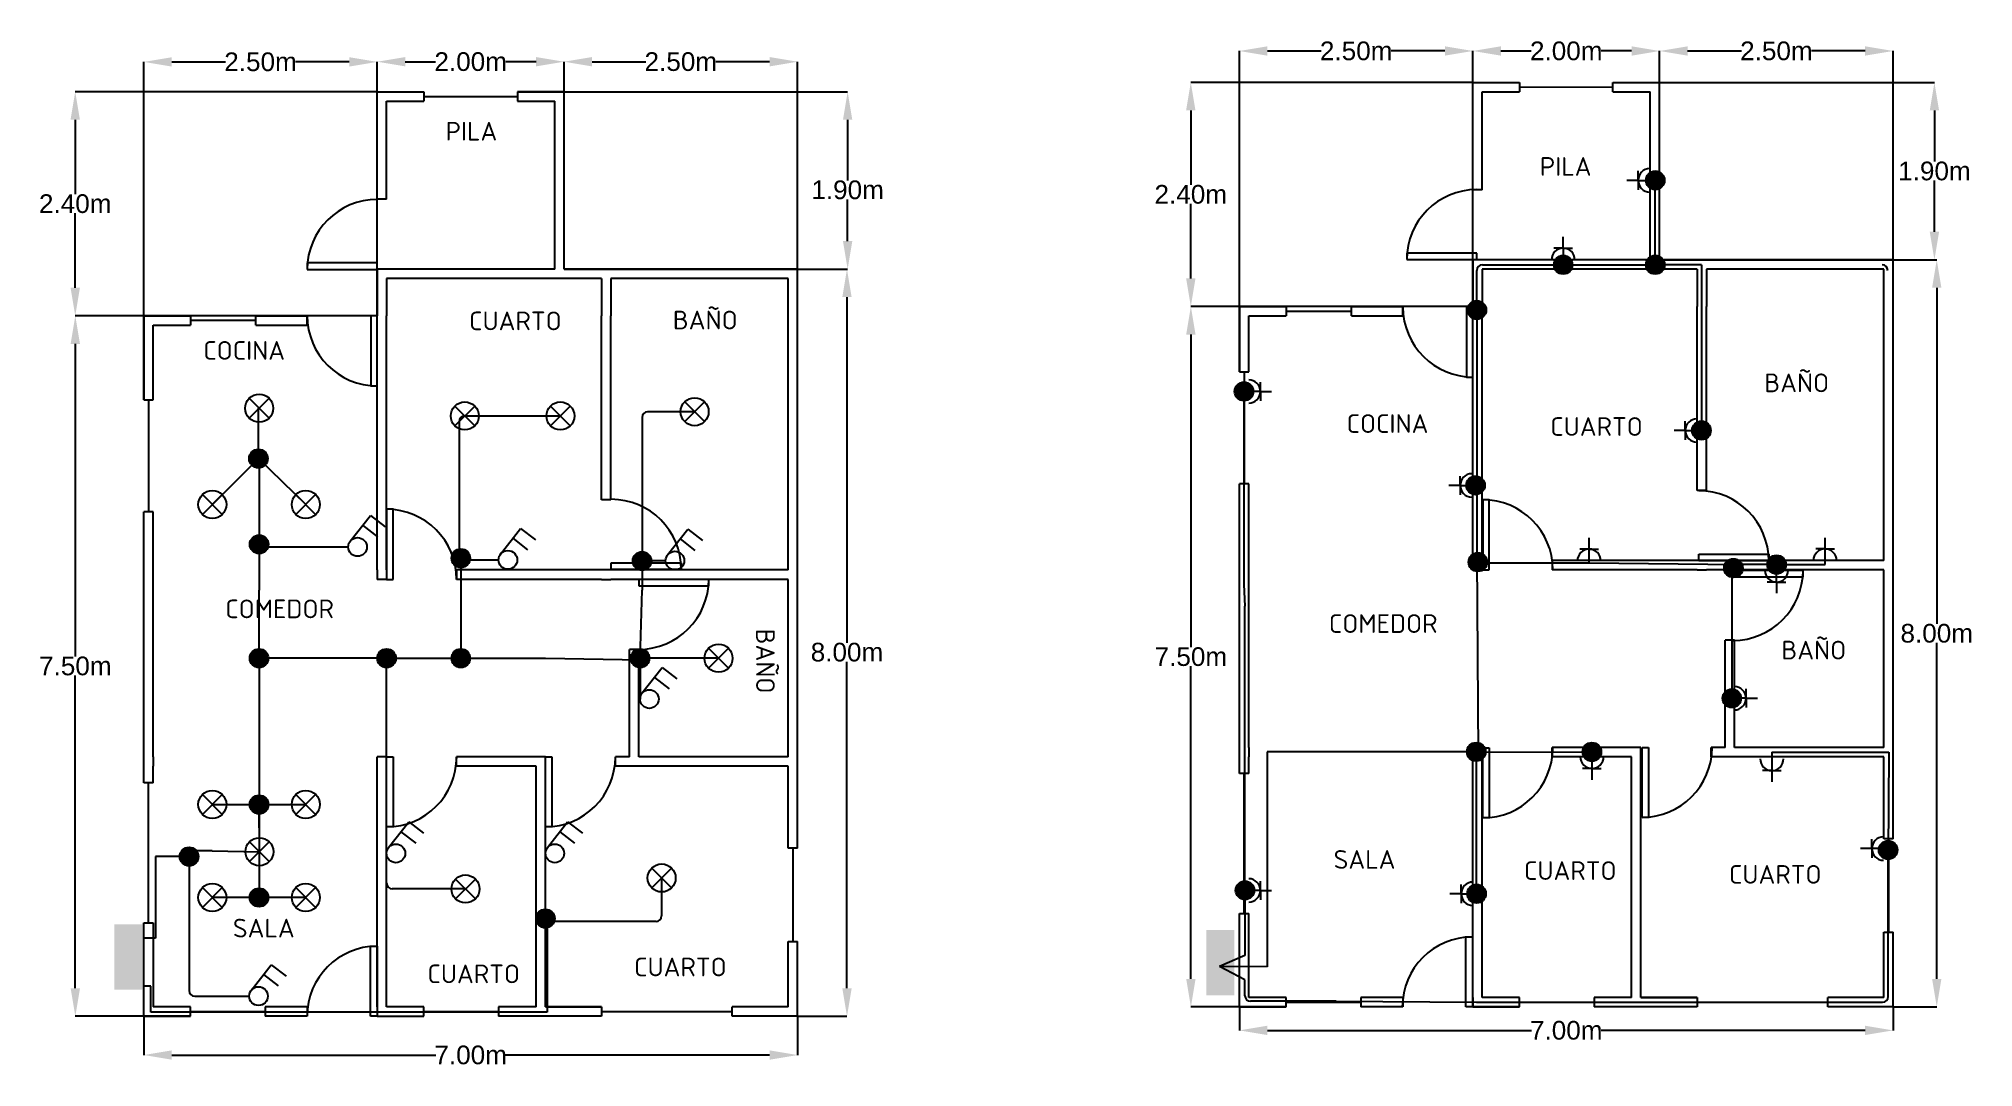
# Model space of a CAD drawing. Header units: millimetres. Extents: x 7139 to 27852, y 3191 to 14205.
import ezdxf

# ---------------------------------------------------------------- set-up
doc = ezdxf.new("R2010")
doc.units = ezdxf.units.MM
for name, color, linetype in [('Alambrado', 200, 'Continuous'), ('Artefactos', 90, 'Continuous'), ('CajetinTexto', 18, 'Continuous'), ('Planta', 12, 'Continuous'), ('Rotulos', 170, 'Continuous')]:
    doc.layers.add(name, color=color, linetype=linetype)
doc.styles.get("Standard").update_dxf_attribs({"font": 'arial.ttf'})
doc.dimstyles.new('Mio', dxfattribs={"dimtxt": 200, "dimasz": 300, "dimexe": 0.18, "dimexo": 0.0625, "dimgap": 0.09, "dimtad": 0, "dimtih": 1, "dimtoh": 1, "dimlfac": 0.001, "dimzin": 0, "dimdsep": 46, "dimtxsty": 'Standard', "dimcen": 0.09, "dimadec": 0, "dimazin": 0, "dimtfac": 1, "dimtofl": 0, "dimtmove": 0, "dimatfit": 3, "dimfxl": 1, "dimtolj": 1, "dimtzin": 0, "dimarcsym": 0})

# ---------------------------------------------------------------- blocks, each defined once
blk = doc.blocks.new('lampara')
at = {"layer": 'Artefactos'}
for p, q in [((-106, 106), (106, -106)), ((106, 106), (-106, -106))]:
    blk.add_line(p, q, dxfattribs=at)
blk.add_circle((0, 0), 150, dxfattribs=at)
blk = doc.blocks.new('InterruptorDoble')
at = {"layer": 'Artefactos'}
for p, q in [((-79, 62), (137, 337)), ((54, 232), (212, 109)), ((137, 337), (295, 215)), ((137, 337), (295, 215))]:
    blk.add_line(p, q, dxfattribs=at)
blk.add_circle((0, 0), 100, dxfattribs=at)
blk = doc.blocks.new('Enchufe')
at = {"layer": 'Artefactos'}
for q in [(0, 246), (-100, 125), (100, 125)]:
    blk.add_line((0, 125), q, dxfattribs=at)
blk.add_arc((0, 0), 125, 0, 180, dxfattribs=at)
blk = doc.blocks.new('Caja')
at = {"layer": 'Artefactos'}
h = blk.add_hatch(color=256, dxfattribs=at)
h.dxf.hatch_style = 1
h.paths.add_polyline_path([(156, 392), (-144, 392), (-144, -308), (156, -308)])
blk = doc.blocks.new('Puerta')
at = {"layer": 'Planta'}
for p, q in [((0, 0), (0, 750)), ((0, 750), (70, 750)), ((70, 750), (70, 0)), ((70, 0), (0, 0)), ((70, 0), (0, 0))]:
    blk.add_line(p, q, dxfattribs=at)
blk.add_arc((70, 0), 750, 90, 180, dxfattribs=at)
blk = doc.blocks.new('Puerta2')
at = {"layer": 'Planta'}
for p, q in [((0, 750), (0, 0)), ((70, 750), (0, 750)), ((70, 150), (70, 750)), ((0, 0), (70, 0)), ((70, 0), (70, 150))]:
    blk.add_line(p, q, dxfattribs=at)
blk.add_arc((0, 0), 750, 0, 90, dxfattribs=at)
blk = doc.blocks.new('Caja2')
at = {"layer": 'Artefactos'}
h = blk.add_hatch(color=256, dxfattribs=at)
h.dxf.hatch_style = 1
h.paths.add_polyline_path([(-100, 0, 1), (100, 0, 1)])
blk.add_circle((0, 0), 100, dxfattribs=at)
blk = doc.blocks.new('*D14')
at = {"layer": 'CajetinTexto', "color": 0, "lineweight": -2, "transparency": 16777216}
for p, q in [((8264, 11237), (7531, 11237)), ((7531, 10937), (7531, 7589)), ((7531, 4037), (7531, 7385)), ((8264, 3737), (7531, 3737))]:
    blk.add_line(p, q, dxfattribs=at)
at = {"layer": 'CajetinTexto', "color": 0, "transparency": 16777216}
for points in [[(7481, 10937), (7581, 10937), (7531, 11237)], [(7481, 4037), (7581, 4037), (7531, 3737)]]:
    blk.add_solid(points, dxfattribs=at)
at = {"layer": 'Defpoints', "color": 0, "transparency": 16777216}
for p in [(8264, 11237), (7531, 3737), (8264, 3737)]:
    blk.add_point(p, dxfattribs=at)
at = {"layer": 'CajetinTexto', "color": 0, "transparency": 16777216, "insert": (7531, 7487), "char_height": 200, "attachment_point": 5}
blk.add_mtext('\\A1;7.50m', dxfattribs=at)
blk = doc.blocks.new('*D15')
at = {"layer": 'CajetinTexto', "color": 0, "lineweight": -2, "transparency": 16777216}
for p, q in [((8264, 3737), (8264, 3322)), ((15264, 3737), (15264, 3322)), ((8564, 3322), (11391, 3322)), ((14964, 3322), (12136, 3322))]:
    blk.add_line(p, q, dxfattribs=at)
at = {"layer": 'CajetinTexto', "color": 0, "transparency": 16777216}
for points in [[(8564, 3372), (8564, 3272), (8264, 3322)], [(14964, 3372), (14964, 3272), (15264, 3322)]]:
    blk.add_solid(points, dxfattribs=at)
at = {"layer": 'Defpoints', "color": 0, "transparency": 16777216}
for p in [(8264, 3737), (15264, 3737), (15264, 3322)]:
    blk.add_point(p, dxfattribs=at)
at = {"layer": 'CajetinTexto', "color": 0, "transparency": 16777216, "insert": (11764, 3322), "char_height": 200, "attachment_point": 5}
blk.add_mtext('\\A1;7.00m', dxfattribs=at)
blk = doc.blocks.new('*D16')
at = {"layer": 'CajetinTexto', "color": 0, "lineweight": -2, "transparency": 16777216}
for p, q in [((15264, 11737), (15793, 11737)), ((15793, 11437), (15793, 7737)), ((15793, 4037), (15793, 7533)), ((15264, 3737), (15793, 3737))]:
    blk.add_line(p, q, dxfattribs=at)
at = {"layer": 'CajetinTexto', "color": 0, "transparency": 16777216}
for points in [[(15743, 11437), (15843, 11437), (15793, 11737)], [(15743, 4037), (15843, 4037), (15793, 3737)]]:
    blk.add_solid(points, dxfattribs=at)
at = {"layer": 'Defpoints', "color": 0, "transparency": 16777216}
for p in [(15264, 11737), (15264, 3737), (15793, 3737)]:
    blk.add_point(p, dxfattribs=at)
at = {"layer": 'CajetinTexto', "color": 0, "transparency": 16777216, "insert": (15793, 7635), "char_height": 200, "attachment_point": 5}
blk.add_mtext('\\A1;8.00m', dxfattribs=at)
blk = doc.blocks.new('*D17')
at = {"layer": 'CajetinTexto', "color": 0, "lineweight": -2, "transparency": 16777216}
for p, q in [((12764, 13637), (15800, 13637)), ((15800, 13337), (15800, 12687)), ((15800, 12037), (15800, 12483)), ((12764, 11737), (15800, 11737))]:
    blk.add_line(p, q, dxfattribs=at)
at = {"layer": 'CajetinTexto', "color": 0, "transparency": 16777216}
for points in [[(15750, 13337), (15850, 13337), (15800, 13637)], [(15750, 12037), (15850, 12037), (15800, 11737)]]:
    blk.add_solid(points, dxfattribs=at)
at = {"layer": 'Defpoints', "color": 0, "transparency": 16777216}
for p in [(12764, 13637), (12764, 11737), (15800, 11737)]:
    blk.add_point(p, dxfattribs=at)
at = {"layer": 'CajetinTexto', "color": 0, "transparency": 16777216, "insert": (15800, 12585), "char_height": 200, "attachment_point": 5}
blk.add_mtext('\\A1;1.90m', dxfattribs=at)
blk = doc.blocks.new('*D18')
at = {"layer": 'CajetinTexto', "color": 0, "lineweight": -2, "transparency": 16777216}
for p, q in [((10764, 13637), (10764, 13958)), ((11064, 13958), (11388, 13958)), ((12464, 13958), (12139, 13958)), ((12764, 13637), (12764, 13958))]:
    blk.add_line(p, q, dxfattribs=at)
at = {"layer": 'CajetinTexto', "color": 0, "transparency": 16777216}
for points in [[(11064, 14008), (11064, 13908), (10764, 13958)], [(12464, 14008), (12464, 13908), (12764, 13958)]]:
    blk.add_solid(points, dxfattribs=at)
at = {"layer": 'Defpoints', "color": 0, "transparency": 16777216}
for p in [(12764, 13958), (10764, 13637), (12764, 13637)]:
    blk.add_point(p, dxfattribs=at)
at = {"layer": 'CajetinTexto', "color": 0, "transparency": 16777216, "insert": (11764, 13958), "char_height": 200, "attachment_point": 5}
blk.add_mtext('\\A1;2.00m', dxfattribs=at)
blk = doc.blocks.new('*D19')
at = {"layer": 'CajetinTexto', "color": 0, "lineweight": -2, "transparency": 16777216}
for p, q in [((10764, 13637), (7530, 13637)), ((7530, 13337), (7530, 12539)), ((7530, 11537), (7530, 12335)), ((10694, 11237), (7530, 11237))]:
    blk.add_line(p, q, dxfattribs=at)
at = {"layer": 'CajetinTexto', "color": 0, "transparency": 16777216}
for points in [[(7480, 13337), (7580, 13337), (7530, 13637)], [(7480, 11537), (7580, 11537), (7530, 11237)]]:
    blk.add_solid(points, dxfattribs=at)
at = {"layer": 'Defpoints', "color": 0, "transparency": 16777216}
for p in [(7530, 13637), (10764, 13637), (10694, 11237)]:
    blk.add_point(p, dxfattribs=at)
at = {"layer": 'CajetinTexto', "color": 0, "transparency": 16777216, "insert": (7530, 12437), "char_height": 200, "attachment_point": 5}
blk.add_mtext('\\A1;2.40m', dxfattribs=at)
blk = doc.blocks.new('*D20')
at = {"layer": 'CajetinTexto', "color": 0, "lineweight": -2, "transparency": 16777216}
for p, q in [((8264, 11237), (8264, 13956)), ((8564, 13956), (9138, 13956)), ((10464, 13956), (9889, 13956)), ((10764, 11237), (10764, 13956))]:
    blk.add_line(p, q, dxfattribs=at)
at = {"layer": 'CajetinTexto', "color": 0, "transparency": 16777216}
for points in [[(8564, 14006), (8564, 13906), (8264, 13956)], [(10464, 14006), (10464, 13906), (10764, 13956)]]:
    blk.add_solid(points, dxfattribs=at)
at = {"layer": 'Defpoints', "color": 0, "transparency": 16777216}
for p in [(8264, 13956), (8264, 11237), (10764, 11237)]:
    blk.add_point(p, dxfattribs=at)
at = {"layer": 'CajetinTexto', "color": 0, "transparency": 16777216, "insert": (9514, 13956), "char_height": 200, "attachment_point": 5}
blk.add_mtext('\\A1;2.50m', dxfattribs=at)
blk = doc.blocks.new('*D21')
at = {"layer": 'CajetinTexto', "color": 0, "lineweight": -2, "transparency": 16777216}
for p, q in [((12764, 11737), (12764, 13958)), ((13064, 13958), (13638, 13958)), ((14964, 13958), (14389, 13958)), ((15264, 11737), (15264, 13958))]:
    blk.add_line(p, q, dxfattribs=at)
at = {"layer": 'CajetinTexto', "color": 0, "transparency": 16777216}
for points in [[(13064, 14008), (13064, 13908), (12764, 13958)], [(14964, 14008), (14964, 13908), (15264, 13958)]]:
    blk.add_solid(points, dxfattribs=at)
at = {"layer": 'Defpoints', "color": 0, "transparency": 16777216}
for p in [(15264, 13958), (12764, 11737), (15264, 11737)]:
    blk.add_point(p, dxfattribs=at)
at = {"layer": 'CajetinTexto', "color": 0, "transparency": 16777216, "insert": (14014, 13958), "char_height": 200, "attachment_point": 5}
blk.add_mtext('\\A1;2.50m', dxfattribs=at)
blk = doc.blocks.new('*D22')
at = {"layer": 'CajetinTexto', "color": 0, "lineweight": -2, "transparency": 16777216}
for p, q in [((22494, 13737), (22494, 14073)), ((22794, 14073), (23119, 14073)), ((24194, 14073), (23869, 14073)), ((24494, 13737), (24494, 14073))]:
    blk.add_line(p, q, dxfattribs=at)
at = {"layer": 'CajetinTexto', "color": 0, "transparency": 16777216}
for points in [[(22794, 14123), (22794, 14023), (22494, 14073)], [(24194, 14123), (24194, 14023), (24494, 14073)]]:
    blk.add_solid(points, dxfattribs=at)
at = {"layer": 'Defpoints', "color": 0, "transparency": 16777216}
for p in [(24494, 14073), (22494, 13737), (24494, 13737)]:
    blk.add_point(p, dxfattribs=at)
at = {"layer": 'CajetinTexto', "color": 0, "transparency": 16777216, "insert": (23494, 14073), "char_height": 200, "attachment_point": 5}
blk.add_mtext('\\A1;2.00m', dxfattribs=at)
blk = doc.blocks.new('*D23')
at = {"layer": 'CajetinTexto', "color": 0, "lineweight": -2, "transparency": 16777216}
for p, q in [((24494, 11837), (24494, 14073)), ((24794, 14073), (25369, 14073)), ((26694, 14073), (26119, 14073)), ((26994, 11837), (26994, 14073))]:
    blk.add_line(p, q, dxfattribs=at)
at = {"layer": 'CajetinTexto', "color": 0, "transparency": 16777216}
for points in [[(24794, 14123), (24794, 14023), (24494, 14073)], [(26694, 14123), (26694, 14023), (26994, 14073)]]:
    blk.add_solid(points, dxfattribs=at)
at = {"layer": 'Defpoints', "color": 0, "transparency": 16777216}
for p in [(26994, 14073), (24494, 11837), (26994, 11837)]:
    blk.add_point(p, dxfattribs=at)
at = {"layer": 'CajetinTexto', "color": 0, "transparency": 16777216, "insert": (25744, 14073), "char_height": 200, "attachment_point": 5}
blk.add_mtext('\\A1;2.50m', dxfattribs=at)
blk = doc.blocks.new('*D24')
at = {"layer": 'CajetinTexto', "color": 0, "lineweight": -2, "transparency": 16777216}
for p, q in [((19994, 11337), (19994, 14074)), ((20294, 14073), (20869, 14073)), ((22195, 14073), (21620, 14073)), ((22495, 11299), (22495, 14074))]:
    blk.add_line(p, q, dxfattribs=at)
at = {"layer": 'CajetinTexto', "color": 0, "transparency": 16777216}
for points in [[(20294, 14123), (20294, 14023), (19994, 14073)], [(22195, 14123), (22195, 14023), (22495, 14073)]]:
    blk.add_solid(points, dxfattribs=at)
at = {"layer": 'Defpoints', "color": 0, "transparency": 16777216}
for p in [(19994, 14073), (19994, 11337), (22495, 11299)]:
    blk.add_point(p, dxfattribs=at)
at = {"layer": 'CajetinTexto', "color": 0, "transparency": 16777216, "insert": (21245, 14073), "char_height": 200, "attachment_point": 5}
blk.add_mtext('\\A1;2.50m', dxfattribs=at)
blk = doc.blocks.new('*D25')
at = {"layer": 'CajetinTexto', "color": 0, "lineweight": -2, "transparency": 16777216}
for p, q in [((26994, 11837), (27461, 11837)), ((27461, 11537), (27461, 7939)), ((27461, 4137), (27461, 7735)), ((26994, 3837), (27461, 3837))]:
    blk.add_line(p, q, dxfattribs=at)
at = {"layer": 'CajetinTexto', "color": 0, "transparency": 16777216}
for points in [[(27411, 11537), (27511, 11537), (27461, 11837)], [(27411, 4137), (27511, 4137), (27461, 3837)]]:
    blk.add_solid(points, dxfattribs=at)
at = {"layer": 'Defpoints', "color": 0, "transparency": 16777216}
for p in [(26994, 11837), (27461, 11837), (26994, 3837)]:
    blk.add_point(p, dxfattribs=at)
at = {"layer": 'CajetinTexto', "color": 0, "transparency": 16777216, "insert": (27461, 7837), "char_height": 200, "attachment_point": 5}
blk.add_mtext('\\A1;8.00m', dxfattribs=at)
blk = doc.blocks.new('*D26')
at = {"layer": 'CajetinTexto', "color": 0, "lineweight": -2, "transparency": 16777216}
for p, q in [((24494, 13737), (27436, 13737)), ((27436, 13437), (27436, 12889)), ((27436, 12137), (27436, 12685)), ((24494, 11837), (27436, 11837))]:
    blk.add_line(p, q, dxfattribs=at)
at = {"layer": 'CajetinTexto', "color": 0, "transparency": 16777216}
for points in [[(27386, 13437), (27486, 13437), (27436, 13737)], [(27386, 12137), (27486, 12137), (27436, 11837)]]:
    blk.add_solid(points, dxfattribs=at)
at = {"layer": 'Defpoints', "color": 0, "transparency": 16777216}
for p in [(24494, 13737), (27436, 13737), (24494, 11837)]:
    blk.add_point(p, dxfattribs=at)
at = {"layer": 'CajetinTexto', "color": 0, "transparency": 16777216, "insert": (27436, 12787), "char_height": 200, "attachment_point": 5}
blk.add_mtext('\\A1;1.90m', dxfattribs=at)
blk = doc.blocks.new('*D27')
at = {"layer": 'CajetinTexto', "color": 0, "lineweight": -2, "transparency": 16777216}
for p, q in [((19994, 11337), (19474, 11337)), ((19475, 11037), (19475, 7689)), ((19475, 4137), (19475, 7485)), ((19994, 3837), (19474, 3837))]:
    blk.add_line(p, q, dxfattribs=at)
at = {"layer": 'CajetinTexto', "color": 0, "transparency": 16777216}
for points in [[(19425, 11037), (19525, 11037), (19475, 11337)], [(19425, 4137), (19525, 4137), (19475, 3837)]]:
    blk.add_solid(points, dxfattribs=at)
at = {"layer": 'Defpoints', "color": 0, "transparency": 16777216}
for p in [(19994, 11337), (19475, 3837), (19994, 3837)]:
    blk.add_point(p, dxfattribs=at)
at = {"layer": 'CajetinTexto', "color": 0, "transparency": 16777216, "insert": (19475, 7587), "char_height": 200, "attachment_point": 5}
blk.add_mtext('\\A1;7.50m', dxfattribs=at)
blk = doc.blocks.new('*D28')
at = {"layer": 'CajetinTexto', "color": 0, "lineweight": -2, "transparency": 16777216}
for p, q in [((19994, 3837), (19994, 3586)), ((26994, 3837), (26994, 3586)), ((20294, 3586), (23121, 3586)), ((26694, 3586), (23867, 3586))]:
    blk.add_line(p, q, dxfattribs=at)
at = {"layer": 'CajetinTexto', "color": 0, "transparency": 16777216}
for points in [[(20294, 3636), (20294, 3536), (19994, 3586)], [(26694, 3636), (26694, 3536), (26994, 3586)]]:
    blk.add_solid(points, dxfattribs=at)
at = {"layer": 'Defpoints', "color": 0, "transparency": 16777216}
for p in [(19994, 3837), (26994, 3837), (26994, 3586)]:
    blk.add_point(p, dxfattribs=at)
at = {"layer": 'CajetinTexto', "color": 0, "transparency": 16777216, "insert": (23494, 3586), "char_height": 200, "attachment_point": 5}
blk.add_mtext('\\A1;7.00m', dxfattribs=at)
blk = doc.blocks.new('*D29')
at = {"layer": 'CajetinTexto', "color": 0, "lineweight": -2, "transparency": 16777216}
for p, q in [((22494, 13737), (19474, 13737)), ((19474, 13437), (19474, 12639)), ((19474, 11637), (19474, 12435)), ((22494, 11337), (19474, 11337))]:
    blk.add_line(p, q, dxfattribs=at)
at = {"layer": 'CajetinTexto', "color": 0, "transparency": 16777216}
for points in [[(19424, 13437), (19524, 13437), (19474, 13737)], [(19424, 11637), (19524, 11637), (19474, 11337)]]:
    blk.add_solid(points, dxfattribs=at)
at = {"layer": 'Defpoints', "color": 0, "transparency": 16777216}
for p in [(22494, 13737), (19474, 11337), (22494, 11337)]:
    blk.add_point(p, dxfattribs=at)
at = {"layer": 'CajetinTexto', "color": 0, "transparency": 16777216, "insert": (19474, 12537), "char_height": 200, "attachment_point": 5}
blk.add_mtext('\\A1;2.40m', dxfattribs=at)

msp = doc.modelspace()

# ---------------------------------------------------------------- linework, layer by layer
at = {"layer": 'Alambrado'}
for p, q in [((24263.357, 12687.922), (24446.408, 12687.922)), ((24446.408, 11783.603), (24446.408, 12687.922)), ((23461.159, 11962.171), (23461.159, 11783.603)), ((22537.213, 11299.105), (22537.213, 11723.603)), ((22597.213, 11783.603), (23461.159, 11783.603)), ((23461.159, 11783.603), (24446.408, 11783.603)), ((24941.834, 11783.603), (24446.408, 11783.603)), ((24941.834, 11783.603), (24941.834, 10009.852)), ((22537.213, 11299.105), (22537.213, 9421.594)), ((20219.012, 10427.436), (20043.582, 10427.436)), ((20043.582, 10427.436), (20043.582, 8359.314)), ((9491.431, 9708.67), (9491.431, 10247.946)), ((11701.129, 10165.256), (12724.865, 10165.256)), ((13598.764, 10149.997), (13598.764, 8675.634)), ((14161.657, 10209.997), (13658.764, 10209.997)), ((11641.129, 10105.256), (11641.129, 8683.798)), ((24769.012, 10009.852), (24941.834, 10009.852)), ((9491.431, 9708.67), (8998.812, 9216.052)), ((9491.431, 9708.67), (9998.301, 9216.924)), ((9498.121, 9715.005), (9498.121, 8822.479)), ((22358.168, 9421.594), (22523.168, 9421.594)), ((22537.213, 9421.594), (22537.213, 8650.656)), ((9498.121, 8822.479), (9498.121, 8299.314)), ((9558.121, 8762.479), (10453.25, 8762.479)), ((23738.756, 8590.656), (23738.756, 8739.524)), ((26264.675, 8573.659), (26264.675, 8740.634)), ((11658.702, 8641.372), (11658.702, 7570.954)), ((11701.129, 8623.798), (12062.152, 8623.798)), ((13598.764, 8675.634), (13598.764, 8299.314)), ((13658.764, 8615.634), (13851.428, 8615.634)), ((22537.213, 8650.656), (22551.585, 6548.06)), ((22597.213, 8590.656), (23738.756, 8590.656)), ((23738.756, 8590.656), (25326.997, 8573.659)), ((25266.997, 8513.659), (25266.997, 7142.018)), ((25745.547, 8573.659), (25326.997, 8573.659)), ((25745.547, 8386.965), (25745.547, 8573.659)), ((25745.547, 8573.659), (26264.675, 8573.659)), ((9498.121, 7570.954), (9498.121, 8299.314)), ((13578.497, 7570.954), (13598.764, 8299.314)), ((20043.582, 8359.314), (20054.012, 8127.975)), ((20054.012, 7510.954), (20054.012, 8127.975)), ((10863.601, 7570.954), (9498.121, 7570.954)), ((9498.121, 7570.954), (9498.121, 6005.062)), ((10863.601, 5481.44), (10863.601, 7570.954)), ((10863.601, 7570.954), (12564.95, 7570.954)), ((12564.95, 7570.954), (13594.733, 7553.38)), ((13577.159, 7510.954), (13577.159, 7133.829)), ((14417.891, 7570.954), (13637.159, 7570.954)), ((20054.012, 6230.525), (20054.012, 7510.954)), ((25419.012, 7142.018), (25266.997, 7142.018)), ((22429.938, 6568.548), (20292.297, 6568.548)), ((20292.297, 6568.548), (20292.297, 4267.19)), ((22534.012, 5968.722), (22534.012, 6505.634)), ((22594.012, 6565.634), (23769.094, 6567.993)), ((23769.091, 6565.634), (23768.815, 6390.634)), ((25695.604, 6565.634), (25695.604, 6367.65)), ((25695.604, 6565.634), (26946.662, 6565.634)), ((26946.662, 6565.634), (26940.502, 5472.21)), ((20054.012, 5085.303), (20054.012, 6230.525)), ((8997.94, 6005.062), (9998.302, 6005.062)), ((9502.147, 5498.762), (9498.121, 6005.062)), ((9498.121, 6005.062), (9498.121, 5008.9)), ((22534.012, 5968.722), (22534.012, 5968.722)), ((22534.012, 5048.866), (22534.012, 5968.722)), ((8749.095, 5446.981), (8389.909, 5446.981)), ((8389.909, 5446.981), (8389.909, 4574.856)), ((8749.095, 5446.981), (8749.095, 4012.672)), ((8997.94, 5506.981), (8809.095, 5506.981)), ((8997.94, 5506.981), (9502.147, 5498.762)), ((10863.601, 5160.781), (10863.601, 5481.44)), ((12563.712, 4811.212), (12564.95, 5481.625)), ((26880.502, 5532.21), (26765.48, 5532.21)), ((26940.502, 3947.171), (26940.502, 5472.21)), ((13808.385, 5218.033), (13808.385, 4811.101)), ((9998.302, 5008.9), (8997.94, 5008.9)), ((11708.095, 5100.781), (10923.601, 5100.781)), ((20219.012, 5085.303), (20054.012, 5085.303)), ((20054.012, 5085.303), (20054.012, 4387.171)), ((22369.012, 5048.866), (22534.012, 5048.866)), ((12581.246, 4768.714), (12581.246, 3780.629)), ((8389.909, 4574.856), (8263.601, 4574.856)), ((13748.385, 4751.101), (12623.712, 4751.101)), ((20054.012, 4387.171), (19783.102, 4269.995)), ((20054.012, 4127.418), (19783.102, 4269.995)), ((20292.297, 4267.19), (19783.102, 4269.995)), ((8339.388, 4059.112), (8263.601, 4059.112)), ((8339.388, 3780.629), (8339.388, 4059.112)), ((8809.095, 3952.672), (9392.118, 3952.672)), ((20054.012, 3957.171), (20054.012, 4127.418)), ((10826.048, 3780.629), (8339.388, 3780.629)), ((12581.246, 3780.629), (10826.048, 3780.629)), ((21030.843, 3897.171), (20114.012, 3897.171)), ((21030.843, 3897.171), (22534.012, 3887.171)), ((22534.012, 3887.171), (25975.131, 3887.171)), ((25975.131, 3887.171), (26880.502, 3887.171))]:
    msp.add_line(p, q, dxfattribs=at)
for centre, start, end in [((22597.213, 11723.603), 90, 180), ((26876.507, 11723.603), 360, 90), ((11701.129, 10105.256), 90, 180), ((13658.764, 10149.997), 90, 180), ((9558.121, 8822.479), 180, 270), ((11701.129, 8683.798), 180, 270), ((13658.764, 8675.634), 180, 270), ((22597.213, 8650.656), 180, 270), ((25326.997, 8513.659), 90, 180), ((13637.159, 7510.954), 90, 180), ((22594.012, 6505.634), 90, 180), ((8809.095, 5446.981), 90, 180), ((26880.502, 5472.21), 0, 90), ((10923.601, 5160.781), 180, 270), ((12623.712, 4811.101), 179.8941394, 270), ((13748.385, 4811.101), 270, 0), ((8809.095, 4012.672), 180, 270), ((20114.012, 3957.171), 180, 270), ((26880.502, 3947.171), 270, 0)]:
    msp.add_arc(centre, 60, start, end, dxfattribs=at)
at = {"layer": 'Planta'}
for p, q in [((22494.012, 12587.171), (22494.012, 13737.171)), ((22494.012, 13737.171), (22994.012, 13737.171)), ((22494.012, 13737.171), (22994.012, 13737.171)), ((22994.012, 13737.171), (22994.012, 13637.171)), ((22994.012, 13687.171), (23994.012, 13687.608)), ((23994.012, 13637.171), (23994.012, 13737.171)), ((23994.012, 13737.171), (24494.012, 13737.171)), ((24494.012, 11837.171), (24494.012, 13737.171)), ((10763.601, 13637.171), (11263.601, 13637.171)), ((10763.601, 12487.171), (10763.601, 13637.171)), ((10763.601, 13637.171), (11263.601, 13637.171)), ((10863.601, 12487.171), (10863.601, 13537.171)), ((10863.601, 13537.171), (11263.601, 13537.171)), ((11263.601, 13637.171), (11263.601, 13537.171)), ((11263.601, 13587.171), (12263.601, 13587.171)), ((12763.601, 13637.171), (12263.601, 13637.171)), ((12263.601, 13637.171), (12263.601, 13537.171)), ((12263.601, 13637.171), (12763.601, 13637.171)), ((12263.601, 13537.171), (12663.601, 13537.171)), ((12663.601, 11737.171), (12663.601, 13537.171)), ((12763.601, 11737.171), (12763.601, 13637.171)), ((22594.012, 12587.171), (22594.012, 13637.171)), ((22594.012, 13637.171), (22994.012, 13637.171)), ((23994.012, 13637.171), (24394.012, 13637.171)), ((24394.012, 11837.171), (24394.012, 13637.171)), ((10863.601, 12487.171), (10763.601, 12487.171)), ((22594.012, 12587.171), (22494.012, 12587.171)), ((22494.012, 11837.171), (22494.012, 11337.171)), ((22494.012, 11737.171), (22494.012, 11837.171)), ((22594.012, 11837.171), (22494.012, 11837.171)), ((24394.012, 11837.171), (22594.012, 11837.171)), ((26994.012, 11837.171), (24494.012, 11837.171)), ((26994.012, 5637.171), (26994.012, 11837.171)), ((10763.601, 11737.171), (10763.601, 11237.171)), ((10763.601, 11637.171), (10763.601, 11737.171)), ((10863.601, 11737.171), (10763.601, 11737.171)), ((12663.601, 11737.171), (10863.601, 11737.171)), ((10863.601, 11637.171), (10863.601, 11237.171)), ((12763.601, 11637.171), (10863.601, 11637.171)), ((15263.601, 11737.171), (12763.601, 11737.171)), ((13163.601, 11637.171), (12763.601, 11637.171)), ((13163.601, 11637.171), (13163.601, 11237.171)), ((13263.601, 11637.171), (13263.601, 11237.171)), ((15163.601, 11637.171), (13263.601, 11637.171)), ((15163.601, 8515.634), (15163.601, 11637.171)), ((15263.601, 5537.171), (15263.601, 11737.171)), ((22594.012, 11737.171), (22594.012, 11337.171)), ((24494.012, 11737.171), (22594.012, 11737.171)), ((24894.012, 11737.171), (24494.012, 11737.171)), ((24894.012, 11737.171), (24894.012, 11337.171)), ((26894.012, 11737.171), (24994.012, 11737.171)), ((24994.012, 11737.171), (24994.012, 11337.171)), ((26894.012, 8615.634), (26894.012, 11737.171)), ((8263.601, 11237.171), (8763.601, 11237.171)), ((8263.601, 11237.171), (8763.601, 11237.171)), ((8263.601, 11237.171), (8263.601, 10337.171)), ((8263.601, 10337.171), (8263.601, 11237.171)), ((8763.601, 11237.171), (8763.601, 11137.171)), ((9463.601, 11187.171), (8763.601, 11187.171)), ((9463.601, 11137.171), (9463.601, 11237.171)), ((9463.601, 11237.171), (10013.601, 11237.171)), ((10013.601, 11137.171), (10013.601, 11237.171)), ((10763.601, 8515.634), (10763.601, 11237.171)), ((10863.601, 8515.634), (10863.601, 11237.171)), ((13163.601, 9265.634), (13163.601, 11237.171)), ((13263.601, 9265.634), (13263.601, 11237.171)), ((19994.012, 11337.171), (20494.012, 11337.171)), ((19994.012, 11337.171), (20494.012, 11337.171)), ((19994.012, 11337.171), (19994.012, 10637.171)), ((19994.012, 10637.171), (19994.012, 11337.171)), ((20094.012, 11237.171), (20494.012, 11237.171)), ((20094.012, 10637.171), (20094.012, 11237.171)), ((20494.012, 11337.171), (20494.012, 11237.171)), ((20494.012, 11287.171), (21194.012, 11287.171)), ((21194.012, 11237.171), (21194.012, 11337.171)), ((21194.012, 11337.171), (21744.012, 11337.171)), ((21194.012, 11237.171), (21744.012, 11237.171)), ((21744.012, 11237.171), (21744.012, 11337.171)), ((22494.012, 8615.634), (22494.012, 11337.171)), ((22594.012, 8615.634), (22594.012, 11337.171)), ((24894.012, 9365.634), (24894.012, 11337.171)), ((24994.012, 9365.634), (24994.012, 11337.171)), ((8363.601, 11137.171), (8763.601, 11137.171)), ((8363.601, 10337.171), (8363.601, 11137.171)), ((9463.601, 11137.171), (10013.601, 11137.171)), ((19994.012, 10637.171), (20094.012, 10637.171)), ((20044.012, 10637.171), (20044.012, 9437.171)), ((8263.601, 10337.171), (8363.601, 10337.171)), ((8313.601, 10337.171), (8313.601, 9137.171)), ((19994.012, 6337.171), (19994.012, 9437.171)), ((20094.012, 9437.171), (19994.012, 9437.171)), ((20094.012, 8615.634), (20094.012, 9437.171)), ((24994.012, 9365.634), (24894.012, 9365.634)), ((8263.601, 6237.171), (8263.601, 9137.171)), ((8363.601, 9137.171), (8263.601, 9137.171)), ((8363.601, 8515.634), (8363.601, 9137.171)), ((13263.601, 9265.634), (13163.601, 9265.634)), ((8363.601, 8415.634), (8363.601, 8515.634)), ((10763.601, 8515.634), (10763.601, 8415.634)), ((10863.601, 8515.634), (10863.601, 8415.634)), ((13163.601, 8515.634), (11613.601, 8515.634)), ((11613.601, 8515.634), (11613.601, 8415.634)), ((13263.601, 8515.634), (13163.601, 8515.634)), ((15163.601, 8515.634), (13263.601, 8515.634)), ((20094.012, 8515.634), (20094.012, 8615.634)), ((20094.012, 6615.634), (20094.012, 8515.634)), ((22494.012, 8615.634), (22494.012, 8515.634)), ((22594.012, 8515.634), (22494.012, 8515.634)), ((22594.012, 8615.634), (22594.012, 8515.634)), ((24894.012, 8615.634), (23344.012, 8615.634)), ((23344.012, 8615.634), (23344.012, 8515.634)), ((24894.012, 8515.634), (23344.012, 8515.634)), ((24994.012, 8615.634), (24894.012, 8615.634)), ((24894.012, 8515.634), (24994.012, 8515.634)), ((26894.012, 8615.634), (24994.012, 8615.634)), ((25194.012, 8515.634), (24994.012, 8515.634)), ((25294.012, 8515.634), (25194.012, 8515.634)), ((26894.012, 8515.634), (25294.012, 8515.634)), ((26894.012, 6615.634), (26894.012, 8515.634)), ((8363.601, 6515.634), (8363.601, 8415.634)), ((10863.601, 8415.634), (10763.601, 8415.634)), ((13163.601, 8415.634), (11613.601, 8415.634)), ((13163.601, 8415.634), (13263.601, 8415.634)), ((13463.601, 8415.634), (13263.601, 8415.634)), ((13563.601, 8415.634), (13463.601, 8415.634)), ((15163.601, 8415.634), (13563.601, 8415.634)), ((15163.601, 6515.634), (15163.601, 8415.634)), ((13463.601, 6515.634), (13463.601, 7665.634)), ((13563.601, 7665.634), (13463.601, 7665.634)), ((13563.601, 6515.634), (13563.601, 7665.634)), ((25194.012, 6615.634), (25194.012, 7765.634)), ((25294.012, 7765.634), (25194.012, 7765.634)), ((25294.012, 6615.634), (25294.012, 7765.634)), ((8363.601, 6515.634), (8363.601, 6415.634)), ((10863.601, 6515.634), (10763.601, 6515.634)), ((10763.601, 6415.634), (10763.601, 6515.634)), ((10863.601, 6415.634), (10863.601, 6515.634)), ((12563.601, 6515.634), (11613.601, 6515.634)), ((11613.601, 6415.634), (11613.601, 6515.634)), ((12563.601, 6415.634), (12563.601, 6515.634)), ((13463.601, 6515.634), (13313.601, 6515.634)), ((13313.601, 6415.634), (13313.601, 6515.634)), ((15163.601, 6515.634), (13563.601, 6515.634)), ((20094.012, 6615.634), (20094.012, 6515.634)), ((20094.012, 6337.171), (20094.012, 6515.634)), ((22594.012, 6615.634), (22494.012, 6615.634)), ((22494.012, 6515.634), (22494.012, 6615.634)), ((22494.012, 3937.171), (22494.012, 6515.634)), ((22594.012, 6515.634), (22594.012, 6615.634)), ((22594.012, 3937.171), (22594.012, 6515.634)), ((24294.012, 6615.634), (23344.012, 6615.634)), ((23344.012, 6515.634), (23344.012, 6615.634)), ((24194.012, 6515.634), (23344.012, 6515.634)), ((24194.012, 3937.171), (24194.012, 6515.634)), ((24294.012, 6515.634), (24294.012, 6615.634)), ((24294.012, 3937.171), (24294.012, 6515.634)), ((25194.012, 6615.634), (25044.012, 6615.634)), ((25044.012, 6515.634), (25044.012, 6615.634)), ((26894.012, 6515.634), (25044.012, 6515.634)), ((26894.012, 6615.634), (25294.012, 6615.634)), ((26894.012, 5637.171), (26894.012, 6515.634)), ((8363.601, 6237.171), (8263.601, 6237.171)), ((8313.601, 4737.171), (8313.601, 6237.171)), ((8363.601, 6237.171), (8363.601, 6415.634)), ((10763.601, 3837.171), (10763.601, 6415.634)), ((10863.601, 3837.171), (10863.601, 6415.634)), ((12463.601, 6415.634), (11613.601, 6415.634)), ((12463.601, 3837.171), (12463.601, 6415.634)), ((12563.601, 3837.171), (12563.601, 6415.634)), ((15163.601, 6415.634), (13313.601, 6415.634)), ((15163.601, 5537.171), (15163.601, 6415.634)), ((20094.012, 6337.171), (19994.012, 6337.171)), ((20044.012, 4837.171), (20044.012, 6337.171)), ((26994.012, 5637.171), (26894.012, 5637.171)), ((26944.012, 5637.171), (26944.012, 4637.171)), ((15263.601, 5537.171), (15163.601, 5537.171)), ((15213.601, 5537.171), (15213.601, 4537.171)), ((19994.012, 3837.171), (19994.012, 4837.171)), ((19994.012, 4837.171), (20094.012, 4837.171)), ((20094.012, 3937.171), (20094.012, 4837.171)), ((8263.601, 3737.171), (8263.601, 4737.171)), ((8263.601, 4737.171), (8363.601, 4737.171)), ((8363.601, 4737.171), (8363.601, 3837.171)), ((26894.012, 3937.171), (26894.012, 4637.171)), ((26894.012, 3937.171), (26894.012, 4637.171)), ((26894.012, 4637.171), (26994.012, 4637.171)), ((26994.012, 3837.171), (26994.012, 4637.171)), ((15163.601, 3837.171), (15163.601, 4537.171)), ((15163.601, 3837.171), (15163.601, 4537.171)), ((15163.601, 4537.171), (15263.601, 4537.171)), ((15263.601, 3737.171), (15263.601, 4537.171)), ((20494.012, 3937.171), (20094.012, 3937.171)), ((20494.012, 3837.171), (20494.012, 3937.171)), ((21744.012, 3937.171), (21294.012, 3937.171)), ((21294.012, 3937.171), (21294.012, 3837.171)), ((21744.012, 3937.171), (21744.012, 3837.171)), ((22494.012, 3937.171), (22494.012, 3837.171)), ((22994.012, 3937.171), (22594.012, 3937.171)), ((22994.012, 3837.171), (22994.012, 3937.171)), ((24194.012, 3937.171), (23794.012, 3937.171)), ((23794.012, 3937.171), (23794.012, 3837.171)), ((24294.012, 3937.171), (24894.012, 3937.171)), ((24894.012, 3937.171), (24294.012, 3937.171)), ((24894.012, 3937.171), (24894.012, 3837.171)), ((26894.012, 3937.171), (26294.012, 3937.171)), ((26294.012, 3837.171), (26294.012, 3937.171)), ((8263.601, 3737.171), (8763.601, 3737.171)), ((8763.601, 3737.171), (8263.601, 3737.171)), ((8763.601, 3837.171), (8363.601, 3837.171)), ((8763.601, 3737.171), (8763.601, 3837.171)), ((8763.601, 3787.171), (9563.601, 3787.171)), ((10013.601, 3837.171), (9563.601, 3837.171)), ((9563.601, 3837.171), (9563.601, 3737.171)), ((10013.601, 3737.171), (9563.601, 3737.171)), ((10013.601, 3837.171), (10013.601, 3737.171)), ((10762.057, 3737.271), (11262.057, 3737.271)), ((10763.601, 3837.171), (10763.601, 3737.171)), ((11262.057, 3837.171), (10863.601, 3837.171)), ((11262.057, 3737.271), (11262.057, 3837.171)), ((11262.057, 3787.221), (12062.057, 3787.221)), ((12463.601, 3837.171), (12062.057, 3837.171)), ((12062.057, 3837.171), (12062.057, 3737.171)), ((13163.601, 3737.171), (12062.057, 3737.171)), ((12563.601, 3837.171), (13163.601, 3837.171)), ((13163.601, 3837.171), (12563.601, 3837.171)), ((13163.601, 3837.171), (13163.601, 3737.171)), ((13163.601, 3787.171), (14563.601, 3787.171)), ((15163.601, 3837.171), (14563.601, 3837.171)), ((14563.601, 3737.171), (14563.601, 3837.171)), ((15263.601, 3737.171), (14563.601, 3737.171)), ((19994.012, 3837.171), (20494.012, 3837.171)), ((20494.012, 3837.171), (19994.012, 3837.171)), ((20494.012, 3887.171), (21294.012, 3887.171)), ((21744.012, 3837.171), (21294.012, 3837.171)), ((22494.012, 3837.171), (22994.012, 3837.171)), ((22994.012, 3837.171), (22494.012, 3837.171)), ((22994.012, 3887.171), (23794.012, 3887.171)), ((24894.012, 3837.171), (23794.012, 3837.171)), ((24894.012, 3887.171), (26294.012, 3887.171)), ((26994.012, 3837.171), (26294.012, 3837.171))]:
    msp.add_line(p, q, dxfattribs=at)

# ---------------------------------------------------------------- block references
at = {"layer": 'Alambrado'}
msp.add_blockref('Caja2', (25266.997, 7142.018), dxfattribs=at)
at = {"layer": 'Artefactos'}
for p, rotation in [((24388.357, 12687.922), 90), ((20094.012, 10427.436), 270), ((24894.012, 10009.852), 90), ((22483.168, 9421.594), 90), ((25745.547, 8511.965), 180), ((25294.012, 7142.018), 270), ((23769.012, 6515.634), 180), ((25695.515, 6492.65), 180), ((26890.48, 5532.21), 90), ((20094.012, 5085.303), 270), ((22494.012, 5048.866), 89.99999999999999)]:
    msp.add_blockref('Enchufe', p, dxfattribs=dict(at, rotation=rotation))
for name, p in [('Caja2', (24446.408, 12687.922)), ('Enchufe', (23461.159, 11837.171)), ('Caja2', (23461.159, 11783.603)), ('Caja2', (24446.408, 11783.603)), ('Caja2', (22537.213, 11299.105)), ('lampara', (14161.657, 10209.997)), ('Caja2', (20043.582, 10427.436)), ('lampara', (11701.129, 10165.256)), ('lampara', (12724.865, 10165.256)), ('Caja2', (24941.834, 10009.852)), ('Caja2', (9491.431, 9708.67)), ('lampara', (8997.94, 9216.924)), ('lampara', (9998.301, 9216.924)), ('Caja2', (22523.168, 9421.594)), ('InterruptorDoble', (10553.25, 8762.479)), ('InterruptorDoble', (12162.152, 8623.798)), ('InterruptorDoble', (13951.428, 8615.634)), ('Caja2', (9499.02, 8790.902)), ('Caja2', (11658.702, 8641.372)), ('Caja2', (13598.764, 8611.926)), ('Caja2', (22547.598, 8599.84)), ('Enchufe', (23738.756, 8614.524)), ('Enchufe', (26264.75, 8615.634)), ('Caja2', (25283.753, 8535.689)), ('Caja2', (25745.547, 8573.659)), ('Caja2', (9498.121, 7570.954)), ('Caja2', (10863.601, 7570.954)), ('Caja2', (11658.702, 7570.954)), ('Caja2', (13578.497, 7570.954)), ('lampara', (14417.891, 7570.954)), ('InterruptorDoble', (13677.159, 7133.829)), ('Caja2', (22529.938, 6568.548)), ('Caja2', (23769.094, 6567.993)), ('lampara', (8997.94, 6005.062)), ('Caja2', (9498.58, 6004.338)), ('lampara', (9998.302, 6005.062)), ('InterruptorDoble', (10963.601, 5481.44)), ('InterruptorDoble', (12664.95, 5481.44)), ('lampara', (9502.147, 5498.762)), ('Caja2', (26940.038, 5517.839)), ('Caja2', (8749.095, 5446.981)), ('lampara', (11708.095, 5100.781)), ('lampara', (13808.385, 5218.033)), ('Caja2', (20054.012, 5085.303)), ('lampara', (8997.94, 5008.9)), ('Caja2', (9498.121, 5008.9)), ('lampara', (9998.302, 5008.9)), ('Caja2', (22534.012, 5048.866)), ('Caja2', (12563.601, 4783.565)), ('Caja', (8093.183, 4330.319)), ('Caja', (19783.102, 4269.995)), ('InterruptorDoble', (9492.118, 3952.672))]:
    msp.add_blockref(name, p, dxfattribs=at)
at = {"layer": 'CajetinTexto'}
msp.add_blockref('lampara', (9499.775, 10247.946), dxfattribs=at)
at = {"layer": 'Planta'}
for name, p, rotation in [('Puerta2', (10763.601, 11734.069), 89.99999999999999), ('Puerta2', (22535.547, 11838.511), 89.99999999999999), ('Puerta2', (10763.601, 11237.171), 180), ('Puerta2', (22495.04, 11331.655), 180), ('Puerta', (24912.744, 8683.468), 270), ('Puerta', (13268.335, 8592.443), 270), ('Puerta2', (25279.819, 8511.226), 270), ('Puerta2', (13563.601, 8415.634), 270), ('Puerta', (10934.224, 6515.399), 180), ('Puerta', (12633.495, 6514.74), 180), ('Puerta', (22670.193, 6610.316), 180), ('Puerta', (24375.63, 6616.491), 180)]:
    msp.add_blockref(name, p, dxfattribs=dict(at, rotation=rotation))
for name, p in [('Puerta2', (10863.601, 8415.634)), ('Puerta2', (22600.478, 8518.239)), ('Puerta', (22418.785, 3836.449)), ('Puerta', (10692.057, 3737.271))]:
    msp.add_blockref(name, p, dxfattribs=at)

# ---------------------------------------------------------------- texts
at = {"layer": 'Rotulos', "char_height": 200, "attachment_point": 1}
for s, insert in [('{\\fISOCPEUR|b0|i0|c0|p34;PILA}', (11495.29, 13313.743)), ('{\\fISOCPEUR|b0|i0|c0|p34;PILA}', (23211.12, 12936.843)), ('{\\fISOCPEUR|b0|i0|c0|p34;CUARTO}', (11747.245, 11282.852)), ('{\\fISOCPEUR|b0|i0|c0|p34;BAÑO}', (13927.907, 11291.963)), ('{\\fISOCPEUR|b0|i0|c0|p34;COCINA}', (8900.637, 10966.646)), ('{\\fISOCPEUR|b0|i0|c0|p34;BAÑO}', (25614.408, 10619.613)), ('{\\fISOCPEUR|b0|i0|c0|p34;COCINA}', (21142.137, 10183.3)), ('{\\fISOCPEUR|b0|i0|c0|p34;CUARTO}', (23323.019, 10151.713)), ('{\\fISOCPEUR|b0|i0|c0|p34;COMEDOR}', (9136.145, 8199.355)), ('{\\fISOCPEUR|b0|i0|c0|p34;COMEDOR}', (20952.25, 8041.96)), ('{\\fISOCPEUR|b0|i0|c0|p34;BAÑO}', (25797.302, 7757.872)), ('{\\fISOCPEUR|b0|i0|c0|p34;SALA}', (21003.447, 5516.517)), ('{\\fISOCPEUR|b0|i0|c0|p34;CUARTO}', (23041.612, 5396.956)), ('{\\fISOCPEUR|b0|i0|c0|p34;CUARTO}', (25236.351, 5356.364)), ('{\\fISOCPEUR|b0|i0|c0|p34;SALA}', (9217.754, 4781.218)), ('{\\fISOCPEUR|b0|i0|c0|p34;CUARTO}', (13513.82, 4364.986)), ('{\\fISOCPEUR|b0|i0|c0|p34;CUARTO}', (11301.257, 4291.395))]:
    msp.add_mtext_dynamic_manual_height_columns(s, width=633.18574, gutter_width=3342.401, heights=[0], dxfattribs=dict(at, insert=insert))
at = {"layer": 'Rotulos', "insert": (15019.765, 7888.306), "char_height": 200, "attachment_point": 1, "rotation": 270}
msp.add_mtext_dynamic_manual_height_columns('{\\fISOCPEUR|b0|i0|c0|p34;BAÑO}', width=633.18574, gutter_width=3342.401, heights=[0], dxfattribs=at)

# ---------------------------------------------------------------- dimensions: what is measured, and where the dimension line sits
at = {"layer": 'CajetinTexto'}
for base, p1, p2, picture, middle in [((8263.601, 13955.662), (10763.601, 11237.171), (8263.601, 11237.171), '*D20', (9513.601, 13955.662)), ((12763.601, 13957.998), (10763.601, 13637.171), (12763.601, 13637.171), '*D18', (11763.601, 13957.998)), ((15263.601, 13957.998), (12763.601, 11737.171), (15263.601, 11737.171), '*D21', (14013.601, 13957.998)), ((19994.012, 14073.349), (22495.04, 11299.105), (19994.012, 11337.171), '*D24', (21244.526, 14073.349)), ((24494.012, 14073.169), (22494.012, 13737.171), (24494.012, 13737.171), '*D22', (23494.012, 14073.169)), ((26994.012, 14073.169), (24494.012, 11837.171), (26994.012, 11837.171), '*D23', (25744.012, 14073.169)), ((15263.601, 3321.902), (8263.601, 3737.171), (15263.601, 3737.171), '*D15', (11763.601, 3321.902)), ((26994.012, 3585.873), (19994.012, 3837.171), (26994.012, 3837.171), '*D28', (23494.012, 3585.873))]:
    dim = msp.add_linear_dim(base=base, p1=p1, p2=p2, dimstyle='Mio', override={"dimpost": 'm'}, dxfattribs=at)
    dim.commit()
    dim.dimension.update_dxf_attribs({"geometry": picture, "text_midpoint": middle})
for base, p1, p2, picture, middle in [((19474.394, 11337.171), (22494.012, 13737.171), (22494.012, 11337.171), '*D29', (19474.394, 12537.171)), ((27435.97, 13737.171), (24494.012, 11837.171), (24494.012, 13737.171), '*D26', (27435.97, 12787.171)), ((27460.97, 11837.171), (26994.012, 3837.171), (26994.012, 11837.171), '*D25', (27460.97, 7837.171)), ((19474.574, 3837.171), (19994.012, 11337.171), (19994.012, 3837.171), '*D27', (19474.574, 7587.171))]:
    dim = msp.add_linear_dim(base=base, p1=p1, p2=p2, angle=90, dimstyle='Mio', override={"dimpost": 'm'}, dxfattribs=at)
    dim.commit()
    dim.dimension.update_dxf_attribs({"geometry": picture, "text_midpoint": middle})
for base, p1, p2, picture, middle in [((7530.221, 13637.171), (10693.601, 11237.171), (10763.601, 13637.171), '*D19', (7530.221, 12437.171)), ((15800.144, 11737.171), (12763.601, 13637.171), (12763.601, 11737.171), '*D17', (15800.144, 12585.057)), ((15792.509, 3737.171), (15263.601, 11737.171), (15263.601, 3737.171), '*D16', (15792.509, 7635.057)), ((7531.068, 3737.171), (8263.601, 11237.171), (8263.601, 3737.171), '*D14', (7531.068, 7487.171))]:
    dim = msp.add_linear_dim(base=base, p1=p1, p2=p2, angle=90, dimstyle='Mio', override={"dimpost": 'm'}, dxfattribs=at)
    dim.commit()
    dim.dimension.update_dxf_attribs({"geometry": picture, "text_midpoint": middle, "dimtype": 160})

doc.saveas('drawing.dxf')
